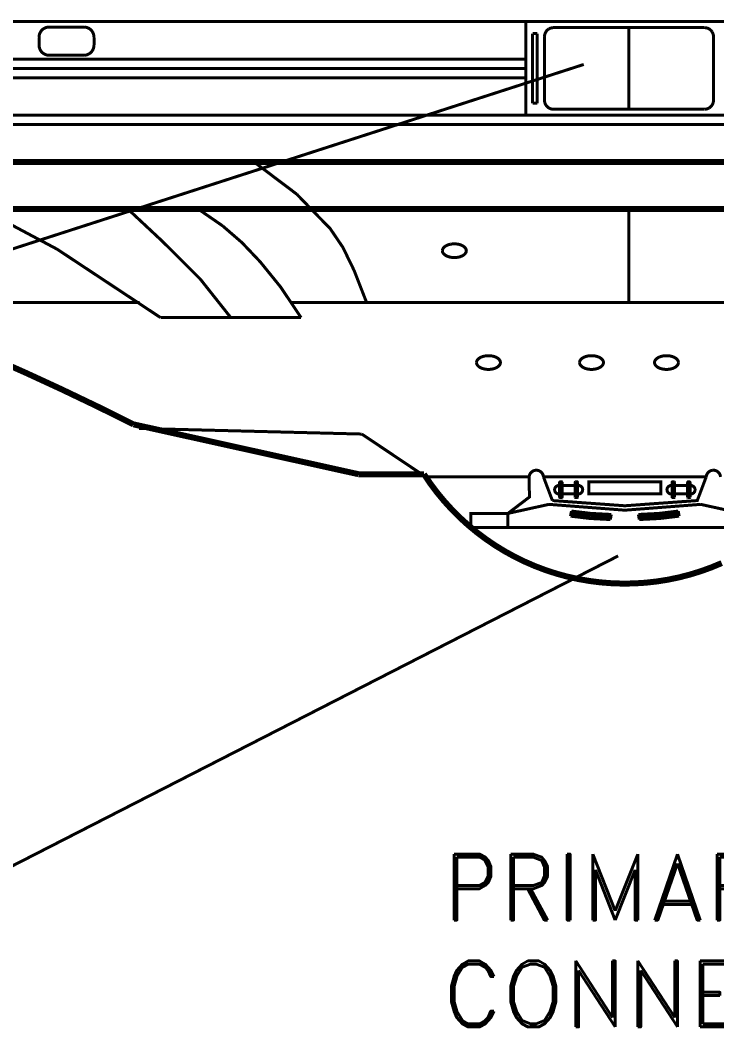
# Model space of a CAD drawing. Extents: x 0.8 to 42.3, y -0.1 to 32.5.
# Drawn here: x 20.503 to 21.994, y 7.111 to 9.266 of the extents above; entities that cross this region are included whole.
import ezdxf

# ---------------------------------------------------------------- set-up
doc = ezdxf.new("R2010")
doc.units = 0
doc.layers.add('SIDE', color=7, linetype='CONTINUOUS')
doc.styles.add('ROMANS', font='ROMAND')

msp = doc.modelspace()

# ---------------------------------------------------------------- linework, layer by layer
at = {"layer": 'SIDE'}
for points, const_width in [([(16.33826998131353, 9.262838854681512), (27.28895724131353, 9.262838854681512)], 0.006415), ([(21.58558602131353, 9.062434254681513), (21.58558602131353, 9.262838854681512)], 0.006415), ([(20.54384134131353, 9.229403874681513), (20.54417492131353, 9.233188724681511), (20.54512434131353, 9.236858104681513), (20.54668960131353, 9.240309374681512), (20.54881938131353, 9.243414234681511), (20.55143670131353, 9.246108534681511), (20.55446458131353, 9.248289634681512), (20.55785170131353, 9.249893384681512), (20.56141844131353, 9.250881294681513), (20.56511348131353, 9.251214874681512)], 0.006415), ([(20.54384134131353, 9.229403874681513), (20.54417492131353, 9.233188724681511), (20.54512434131353, 9.236858104681513), (20.54668960131353, 9.240309374681512), (20.54881938131353, 9.243414234681511), (20.55143670131353, 9.246108534681511), (20.55446458131353, 9.248289634681512), (20.55785170131353, 9.249893384681512), (20.56141844131353, 9.250881294681513), (20.56511348131353, 9.251214874681512)], 0.006415), ([(20.64019464131353, 9.251214874681512), (20.56511348131353, 9.251214874681512)], 0.006415), ([(20.56511348131353, 9.251214874681512), (20.64019464131353, 9.251214874681512)], 0.006415), ([(20.64019464131353, 9.251214874681512), (20.64388968131353, 9.250881294681513), (20.64748208131353, 9.249893384681512), (20.65084354131353, 9.248289634681512), (20.65387142131353, 9.246108534681511), (20.65648874131353, 9.243414234681511), (20.65861852131353, 9.240309374681512), (20.66018378131353, 9.236858104681513), (20.66115886131353, 9.233188724681511), (20.66149244131353, 9.229403874681513)], 0.006415), ([(20.64019464131353, 9.251214874681512), (20.64388968131353, 9.250881294681513), (20.64748208131353, 9.249893384681512), (20.65084354131353, 9.248289634681512), (20.65387142131353, 9.246108534681511), (20.65648874131353, 9.243414234681511), (20.65861852131353, 9.240309374681512), (20.66018378131353, 9.236858104681513), (20.66115886131353, 9.233188724681511), (20.66149244131353, 9.229403874681513)], 0.006415), ([(21.63498152131353, 9.247430024681512), (21.63221024131353, 9.245505524681512), (21.62984952131353, 9.243144804681513), (21.62792502131353, 9.240386354681512), (21.62648806131353, 9.237345644681511), (21.62564128131353, 9.23411248468151), (21.62533336131353, 9.230763854681513)], 0.006415), ([(21.63498152131353, 9.247430024681512), (21.63800940131353, 9.248854154681512), (21.64124256131353, 9.24972659468151), (21.64457836131353, 9.250008854681512)], 0.006415), ([(21.64457836131353, 9.250008854681512), (21.96763776131353, 9.250008854681512)], 0.006415), ([(21.80610806131353, 9.07526425468151), (21.80610806131353, 9.250008854681512)], 0.006415), ([(21.98429110131353, 9.240386354681512), (21.98239226131353, 9.243144804681513), (21.98000588131353, 9.245505524681512), (21.97728592131353, 9.247430024681512), (21.97420672131353, 9.248854154681512), (21.97099922131353, 9.24972659468151), (21.96763776131353, 9.250008854681512)], 0.006415), ([(21.98429110131353, 9.240386354681512), (21.98572806131353, 9.237345644681511), (21.98660050131353, 9.23411248468151), (21.98688276131353, 9.230763854681513)], 0.006415), ([(20.54384134131353, 9.212724874681513), (20.54384134131353, 9.229403874681513)], 0.006415), ([(20.54384134131353, 9.212724874681513), (20.54384134131353, 9.229403874681513)], 0.006415), ([(20.66149244131353, 9.212724874681513), (20.66149244131353, 9.229403874681513)], 0.006415), ([(20.66149244131353, 9.212724874681513), (20.66149244131353, 9.229403874681513)], 0.006415), ([(21.60993736131353, 9.237178854681511), (21.59967336131353, 9.237178854681511)], 0.006415), ([(21.59967336131353, 9.237178854681511), (21.59967336131353, 9.08810708468151)], 0.006415), ([(21.60993736131353, 9.08810708468151), (21.60993736131353, 9.237178854681511)], 0.006415), ([(21.62533336131353, 9.230763854681513), (21.62533336131353, 9.094522084681511)], 0.006415), ([(21.98688276131353, 9.094522084681511), (21.98688276131353, 9.230763854681513)], 0.006415), ([(20.56511348131353, 9.190913874681513), (20.56141844131353, 9.191247454681513), (20.55785170131353, 9.192222534681513), (20.55446458131353, 9.193826284681512), (20.55143670131353, 9.196007384681511), (20.54881938131353, 9.198701684681513), (20.54668960131353, 9.201819374681511), (20.54512434131353, 9.205257814681511), (20.54417492131353, 9.20894002468151), (20.54384134131353, 9.212724874681513)], 0.006415), ([(20.56511348131353, 9.190913874681513), (20.56141844131353, 9.191247454681513), (20.55785170131353, 9.192222534681513), (20.55446458131353, 9.193826284681512), (20.55143670131353, 9.196007384681511), (20.54881938131353, 9.198701684681513), (20.54668960131353, 9.201819374681511), (20.54512434131353, 9.205257814681511), (20.54417492131353, 9.20894002468151), (20.54384134131353, 9.212724874681513)], 0.006415), ([(20.66149244131353, 9.212724874681513), (20.66115886131353, 9.20894002468151), (20.66018378131353, 9.205257814681511), (20.65861852131353, 9.201819374681511), (20.65648874131353, 9.198701684681513), (20.65387142131353, 9.196007384681511), (20.65084354131353, 9.193826284681512), (20.64748208131353, 9.192222534681513), (20.64388968131353, 9.191247454681513), (20.64019464131353, 9.190913874681513)], 0.006415), ([(20.66149244131353, 9.212724874681513), (20.66115886131353, 9.20894002468151), (20.66018378131353, 9.205257814681511), (20.65861852131353, 9.201819374681511), (20.65648874131353, 9.198701684681513), (20.65387142131353, 9.196007384681511), (20.65084354131353, 9.193826284681512), (20.64748208131353, 9.192222534681513), (20.64388968131353, 9.191247454681513), (20.64019464131353, 9.190913874681513)], 0.006415), ([(16.35833610131353, 9.18265135468151), (21.58558602131353, 9.18265135468151)], 0.006415), ([(20.56511348131353, 9.190913874681513), (20.64019464131353, 9.190913874681513)], 0.006415), ([(20.64019464131353, 9.190913874681513), (20.56511348131353, 9.190913874681513)], 0.006415), ([(21.58558602131353, 9.162636554681512), (16.36333980131353, 9.162636554681512)], 0.006415), ([(21.70926722131353, 9.171181334681512), (18.83252462131353, 8.24177613468151)], 0.006415), ([(21.58558602131353, 9.142621754681512), (16.36834350131353, 9.142621754681512)], 0.006415), ([(21.64457836131353, 9.07526425468151), (21.64124256131353, 9.07555934468151), (21.63800940131353, 9.076431784681512), (21.63498152131353, 9.077843084681511), (21.63221024131353, 9.079767584681512), (21.62984952131353, 9.082141134681512), (21.62792502131353, 9.084886754681513), (21.62648806131353, 9.087927464681512), (21.62564128131353, 9.091173454681513), (21.62533336131353, 9.094509254681512)], 0.006415), ([(21.97728592131353, 9.077843084681511), (21.98000588131353, 9.079767584681512), (21.98239226131353, 9.082141134681512), (21.98429110131353, 9.084886754681513), (21.98572806131353, 9.087927464681512), (21.98660050131353, 9.091173454681513), (21.98688276131353, 9.094522084681511)], 0.006415), ([(21.59967336131353, 9.08810708468151), (21.60993736131353, 9.08810708468151)], 0.006415), ([(21.96763776131353, 9.07526425468151), (21.64457836131353, 9.07526425468151)], 0.006415), ([(21.97728592131353, 9.077843084681511), (21.97420672131353, 9.076431784681512), (21.97099922131353, 9.07555934468151), (21.96763776131353, 9.07526425468151)], 0.006415), ([(16.38958998131353, 9.062434254681513), (27.29693750131353, 9.062434254681513)], 0.006415), ([(27.30004236131353, 9.04241945468151), (16.40095736131353, 9.04241945468151)], 0.006415), ([(24.56935648131353, 8.962231954681512), (19.04288530131353, 8.962231954681512)], 0.01283), ([(21.09512078131353, 8.893681264681511), (21.00423306131353, 8.962231954681512)], 0.006415), ([(20.38854702131353, 8.879273174681511), (20.58269058131353, 8.775683754681513), (20.80377714131353, 8.62942175468151)], 0.006415), ([(21.09512078131353, 8.893681264681511), (21.13491944131353, 8.852509794681513), (21.16648124131353, 8.820268004681513), (21.19391178131353, 8.779789354681512), (21.21792954131353, 8.730406684681512), (21.24479556131353, 8.661496754681512)], 0.006415), ([(24.09698154131353, 8.862042484681512), (19.51523458131353, 8.862042484681512)], 0.01283), ([(19.54551338131353, 8.854241844681512), (19.62829254131353, 8.832084434681512), (19.71078944131353, 8.808759494681514), (19.79290144131353, 8.784254194681512), (19.87467986131353, 8.758581364681511), (19.95607338131353, 8.731753834681513), (20.03708200131353, 8.703771604681513), (20.11768006131353, 8.674634674681512), (20.19786756131353, 8.644355874681512), (20.27761884131353, 8.612935204681513), (20.35690824131353, 8.580385494681511), (20.43571010131353, 8.546706744681511), (20.51405008131353, 8.511911784681512), (20.59187686131353, 8.476013444681513), (20.66916478131353, 8.438998894681513), (20.74593950131353, 8.400893794681512)], 0.01283), ([(20.80906310131353, 8.791464654681512), (20.73359704131353, 8.862042484681512)], 0.006415), ([(20.88396464131353, 8.862042484681512), (20.93664462131353, 8.825759244681514)], 0.006415), ([(21.80610806131353, 8.661496754681512), (21.80610806131353, 8.862042484681512)], 0.006415), ([(20.93664462131353, 8.825759244681514), (20.97782892131353, 8.790091844681513), (21.01693476131353, 8.748920374681513), (21.06083902131353, 8.694726454681511), (21.10446102131353, 8.62942175468151)], 0.006415), ([(20.80906310131353, 8.791464654681512), (20.88932758131353, 8.711200174681512), (20.95411908131353, 8.62942175468151)], 0.006415), ([(21.42449254131353, 8.786563594681512), (21.42975284131353, 8.787205094681513), (21.43511578131353, 8.787205094681513), (21.44035042131353, 8.786563594681512), (21.44525148131353, 8.785319084681513), (21.44958802131353, 8.783510054681512), (21.45318042131353, 8.781226314681511), (21.45584906131352, 8.778557674681512), (21.45751696131353, 8.775632434681512), (21.45808148131353, 8.772566064681511), (21.45751696131353, 8.769512524681513), (21.45584906131352, 8.766587284681512), (21.45318042131353, 8.763918644681512), (21.44958802131353, 8.761634904681511), (21.44525148131353, 8.759825874681512), (21.44035042131353, 8.758568534681512), (21.43511578131353, 8.75793986468151), (21.42975284131353, 8.75793986468151), (21.42449254131353, 8.758568534681512), (21.41959148131353, 8.759825874681512), (21.41525494131353, 8.761634904681511), (21.41166254131353, 8.763918644681512), (21.40896824131353, 8.766587284681512), (21.40732600131353, 8.769512524681513), (21.40676148131353, 8.772566064681511)], 0.006415), ([(21.42449254131353, 8.786563594681512), (21.41959148131353, 8.785319084681513), (21.41525494131353, 8.783510054681512), (21.41166254131353, 8.781226314681511), (21.40896824131353, 8.778557674681512), (21.40732600131353, 8.775632434681512), (21.40676148131353, 8.772566064681511)], 0.006415), ([(20.75884648131353, 8.661496754681512), (20.15293690131353, 8.661496754681512)], 0.006415), ([(21.08393302131353, 8.661496754681512), (23.45927922131353, 8.661496754681512)], 0.006415), ([(21.10446102131353, 8.62942175468151), (20.80377714131353, 8.62942175468151)], 0.006415), ([(21.49746958131353, 8.547207114681513), (21.50272988131353, 8.547835784681512), (21.50809282131353, 8.547835784681512), (21.51332746131353, 8.547207114681513), (21.51822852131353, 8.545949774681512), (21.52256506131353, 8.544140744681513), (21.52615746131353, 8.54185700468151), (21.52885176131353, 8.539188364681511), (21.53049400131353, 8.536263124681511), (21.53108418131353, 8.533209584681511), (21.53049400131353, 8.530143214681512), (21.52885176131353, 8.527217974681513), (21.52615746131353, 8.524549334681511), (21.52256506131353, 8.522265594681512), (21.51822852131353, 8.520456564681512), (21.51332746131353, 8.519212054681512), (21.50809282131353, 8.518570554681512), (21.50272988131353, 8.518570554681512), (21.49746958131353, 8.519212054681512), (21.49256852131353, 8.520456564681512), (21.48823198131353, 8.522265594681512), (21.48463958131353, 8.524549334681511), (21.48194528131353, 8.527217974681513), (21.48030304131353, 8.530143214681512), (21.47973852131353, 8.533196754681512)], 0.006415), ([(21.49746958131353, 8.547207114681513), (21.49256852131353, 8.545949774681512), (21.48823198131353, 8.544140744681513), (21.48463958131353, 8.54185700468151), (21.48194528131353, 8.539188364681511), (21.48030304131353, 8.536263124681511), (21.47973852131353, 8.533209584681511)], 0.006415), ([(21.70026056131353, 8.533209584681511), (21.70082508131353, 8.536263124681511), (21.70249298131353, 8.539188364681511), (21.70516162131353, 8.54185700468151), (21.70875402131353, 8.544140744681513), (21.71309056131353, 8.545949774681512), (21.71799162131353, 8.547207114681513), (21.72325192131353, 8.547835784681512), (21.72861486131353, 8.547835784681512), (21.73384950131353, 8.547207114681513), (21.73875056131353, 8.545949774681512), (21.74308710131353, 8.544140744681513), (21.74670516131353, 8.54185700468151), (21.74937380131353, 8.539188364681511), (21.75101604131353, 8.536263124681511), (21.75158056131353, 8.533209584681511), (21.75101604131353, 8.530143214681512), (21.74937380131353, 8.527217974681513), (21.74670516131353, 8.524549334681511), (21.74308710131353, 8.522265594681512), (21.73875056131353, 8.520456564681512), (21.73384950131353, 8.519212054681512), (21.72861486131353, 8.518570554681512), (21.72325192131353, 8.518570554681512), (21.71799162131353, 8.519212054681512), (21.71309056131353, 8.520456564681512), (21.70875402131353, 8.522265594681512), (21.70516162131353, 8.524549334681511), (21.70249298131353, 8.527217974681513), (21.70082508131353, 8.530143214681512), (21.70026056131353, 8.533196754681512)], 0.006415), ([(21.91195556131353, 8.533209584681511), (21.91139104131353, 8.536263124681511), (21.90974880131353, 8.539188364681511), (21.90708016131353, 8.54185700468151), (21.90346210131353, 8.544140744681513), (21.89912556131353, 8.545949774681512), (21.89422450131353, 8.547207114681513), (21.88898986131353, 8.547835784681512), (21.88362692131353, 8.547835784681512), (21.87836662131353, 8.547207114681513), (21.87346556131353, 8.545949774681512), (21.86912902131353, 8.544140744681513), (21.86553662131353, 8.54185700468151), (21.86286798131353, 8.539188364681511), (21.86120008131353, 8.536263124681511), (21.86063556131353, 8.533209584681511), (21.86120008131353, 8.530143214681512), (21.86286798131353, 8.527217974681513), (21.86553662131353, 8.524549334681511), (21.86912902131353, 8.522265594681512), (21.87346556131353, 8.520456564681512), (21.87836662131353, 8.519212054681512), (21.88362692131353, 8.518570554681512), (21.88898986131353, 8.518570554681512), (21.89422450131353, 8.519212054681512), (21.89912556131353, 8.520456564681512), (21.90346210131353, 8.522265594681512), (21.90708016131353, 8.524549334681511), (21.90974880131353, 8.527217974681513), (21.91139104131353, 8.530143214681512), (21.91195556131353, 8.533196754681512)], 0.006415), ([(20.74596516131353, 8.400919454681512), (21.22709016131353, 8.294314984681511)], 0.01283), ([(21.23440326131353, 8.380173344681513), (20.75766612131353, 8.392246374681513)], 0.006415), ([(21.37132502131353, 8.288387524681513), (21.23440326131353, 8.380173344681513)], 0.006415), ([(21.36745036131353, 8.294314984681511), (21.22709016131353, 8.294314984681511)], 0.01283), ([(22.00453684131353, 8.103994764681511), (21.98226396131353, 8.094731504681512), (21.95958052131353, 8.086533134681511), (21.93651218131353, 8.079425314681512), (21.91316158131353, 8.073395214681511), (21.88952872131353, 8.068481324681512), (21.86571624131353, 8.064696474681512), (21.84172414131353, 8.062027834681512), (21.81765506131353, 8.060488234681511), (21.79353466131353, 8.06010333468151), (21.76941426131353, 8.060847474681513), (21.74537084131353, 8.062720654681511), (21.72143006131353, 8.065735704681511), (21.69764324131353, 8.069866964681513), (21.67411302131353, 8.07512726468151), (21.65083940131353, 8.081478114681511), (21.62789936131353, 8.088932344681513), (21.60531856131353, 8.097451464681512), (21.58319964131353, 8.107035474681512), (21.56151694131353, 8.117645884681512), (21.54037310131353, 8.129257034681512), (21.51979378131353, 8.141868924681512), (21.49985596131353, 8.15543023468151), (21.48055964131353, 8.169915304681512), (21.46195614131353, 8.185298474681513), (21.44412244131353, 8.201541254681512), (21.42708420131353, 8.218605154681512), (21.41084142131353, 8.236451684681512), (21.39547108131353, 8.255055184681511), (21.38099884131353, 8.27435150468151), (21.36745036131353, 8.294314984681511)], 0.01283), ([(21.59243724131353, 8.288387524681513), (21.59325836131353, 8.292518784681512), (21.59515720131353, 8.296265144681513), (21.59805678131353, 8.299357174681512), (21.60162352131353, 8.301551104681511), (21.60567780131353, 8.302692974681513), (21.60991170131353, 8.302692974681513), (21.61396598131353, 8.301551104681511), (21.61753272131353, 8.299357174681512), (21.62040664131353, 8.296265144681513), (21.62233114131353, 8.292518784681512), (21.62315226131353, 8.288387524681513)], 0.006415), ([(21.98454770131353, 8.302692974681513), (21.98049342131353, 8.301551104681511), (21.97687536131353, 8.299357174681512), (21.97402710131353, 8.296265144681513), (21.97210260131353, 8.292518784681512), (21.97128148131353, 8.288387524681513)], 0.006415), ([(21.98454770131353, 8.302692974681513), (21.98875594131353, 8.302692974681513), (21.99281022131353, 8.301551104681511), (21.99640262131353, 8.299357174681512), (21.99925088131353, 8.296265144681513), (22.00117538131353, 8.292518784681512), (22.00199650131353, 8.288387524681513)], 0.006415), ([(21.59243724131353, 8.288387524681513), (21.37132502131353, 8.288387524681513)], 0.006415), ([(21.59243724131353, 8.288387524681513), (21.59307874131353, 8.245355704681511), (21.54712168131353, 8.210368294681512)], 0.006415), ([(21.64224330131353, 8.23785015468151), (21.62315226131353, 8.288387524681513)], 0.006415), ([(21.97128148131353, 8.288387524681513), (21.62315226131353, 8.288387524681513)], 0.006415), ([(21.64224330131353, 8.23785015468151), (21.79722970131353, 8.226675224681513), (21.95221610131353, 8.23785015468151), (21.97128148131353, 8.288387524681513)], 0.006415), ([(21.65822948131353, 8.27764881468151), (21.65810118131353, 8.277559004681512), (21.65797288131353, 8.277443534681511), (21.65787024131353, 8.277302404681512), (21.65781892131353, 8.277148444681513), (21.65776760131353, 8.276981654681512), (21.65776760131353, 8.276814864681512)], 0.006415), ([(21.65776760131353, 8.276814864681512), (21.65776760131353, 8.245214574681512)], 0.006415), ([(21.65822948131353, 8.27764881468151), (21.65838344131353, 8.27772579468151), (21.65853740131353, 8.277764284681512), (21.65871702131353, 8.277777114681513)], 0.006415), ([(21.66192452131353, 8.277777114681513), (21.65871702131353, 8.277777114681513)], 0.006415), ([(21.66274564131353, 8.277302404681512), (21.66264300131353, 8.277443534681511), (21.66254036131353, 8.277559004681512), (21.66238640131353, 8.27764881468151), (21.66225810131353, 8.27772579468151), (21.66207848131353, 8.277764284681512), (21.66192452131353, 8.277777114681513)], 0.006415), ([(21.66274564131353, 8.277302404681512), (21.66282262131353, 8.277148444681513), (21.66287394131353, 8.276981654681512), (21.66287394131353, 8.276814864681512)], 0.006415), ([(21.66287394131353, 8.245214574681512), (21.66287394131353, 8.276814864681512)], 0.006415), ([(21.69158748131353, 8.27764881468151), (21.69145918131353, 8.277559004681512), (21.69133088131353, 8.277443534681511), (21.69122824131353, 8.277302404681512), (21.69117692131353, 8.277148444681513), (21.69112560131353, 8.276981654681512), (21.69112560131353, 8.276814864681512)], 0.006415), ([(21.69112560131353, 8.276814864681512), (21.69112560131353, 8.245214574681512)], 0.006415), ([(21.69158748131353, 8.27764881468151), (21.69174144131353, 8.27772579468151), (21.69189540131353, 8.277764284681512), (21.69207502131353, 8.277777114681513)], 0.006415), ([(21.69207502131353, 8.277777114681513), (21.69528252131353, 8.277777114681513)], 0.006415), ([(21.69610364131353, 8.277302404681512), (21.69600100131353, 8.277443534681511), (21.69589836131353, 8.277559004681512), (21.69574440131353, 8.27764881468151), (21.69561610131353, 8.27772579468151), (21.69543648131353, 8.277764284681512), (21.69528252131353, 8.277777114681513)], 0.006415), ([(21.69610364131353, 8.277302404681512), (21.69618062131353, 8.277148444681513), (21.69623194131353, 8.276981654681512), (21.69625760131353, 8.276814864681512)], 0.006415), ([(21.69625760131353, 8.245214574681512), (21.69625760131353, 8.276814864681512)], 0.006415), ([(21.72024970131353, 8.27784126468151), (21.72024970131353, 8.25218126468151), (21.87420970131353, 8.25218126468151), (21.87420970131353, 8.27784126468151), (21.72024970131353, 8.27784126468151)], 0.006415), ([(21.72024970131353, 8.27784126468151), (21.87420970131353, 8.27784126468151)], 0.006415), ([(21.87420970131353, 8.25218126468151), (21.87420970131353, 8.27784126468151)], 0.006415), ([(21.89833010131353, 8.277302404681512), (21.89825312131353, 8.277148444681513), (21.89820180131353, 8.276981654681512), (21.89820180131353, 8.276814864681512)], 0.006415), ([(21.89820180131353, 8.245214574681512), (21.89820180131353, 8.276814864681512)], 0.006415), ([(21.89833010131353, 8.277302404681512), (21.89840708131353, 8.277443534681511), (21.89853538131353, 8.277559004681512), (21.89866368131353, 8.27764881468151), (21.89881764131353, 8.27772579468151), (21.89899726131353, 8.277764284681512), (21.89915122131353, 8.277777114681513)], 0.006415), ([(21.90238438131353, 8.277777114681513), (21.89915122131353, 8.277777114681513)], 0.006415), ([(21.90284626131353, 8.27764881468151), (21.90269230131353, 8.27772579468151), (21.90253834131353, 8.277764284681512), (21.90238438131353, 8.277777114681513)], 0.006415), ([(21.90284626131353, 8.27764881468151), (21.90297456131353, 8.277559004681512), (21.90310286131353, 8.277443534681511), (21.90320550131353, 8.277302404681512), (21.90328248131353, 8.277148444681513), (21.90330814131353, 8.276981654681512), (21.90333380131353, 8.276814864681512)], 0.006415), ([(21.90333380131353, 8.276814864681512), (21.90333380131353, 8.245214574681512)], 0.006415), ([(21.93168810131353, 8.277302404681512), (21.93161112131353, 8.277148444681513), (21.93155980131353, 8.276981654681512), (21.93153414131353, 8.276814864681512)], 0.006415), ([(21.93153414131353, 8.245214574681512), (21.93153414131353, 8.276814864681512)], 0.006415), ([(21.93168810131353, 8.277302404681512), (21.93176508131353, 8.277443534681511), (21.93189338131353, 8.277559004681512), (21.93202168131353, 8.27764881468151), (21.93217564131353, 8.27772579468151), (21.93235526131353, 8.277764284681512), (21.93250922131353, 8.277777114681513)], 0.006415), ([(21.93250922131353, 8.277777114681513), (21.93571672131353, 8.277777114681513)], 0.006415), ([(21.93620426131353, 8.27764881468151), (21.93605030131353, 8.27772579468151), (21.93589634131353, 8.277764284681512), (21.93571672131353, 8.277777114681513)], 0.006415), ([(21.93620426131353, 8.27764881468151), (21.93633256131353, 8.277559004681512), (21.93646086131353, 8.277443534681511), (21.93656350131353, 8.277302404681512), (21.93664048131353, 8.277148444681513), (21.93666614131353, 8.276981654681512), (21.93669180131353, 8.276814864681512)], 0.006415), ([(21.93669180131353, 8.276814864681512), (21.93669180131353, 8.245214574681512)], 0.006415), ([(21.95221610131353, 8.23785015468151), (21.97128148131353, 8.288387524681513)], 0.006415), ([(21.65599706131353, 8.270079114681511), (21.65363634131353, 8.269771194681512), (21.65145524131353, 8.268873094681513), (21.64958206131353, 8.267423304681511), (21.64814510131353, 8.265550124681512), (21.64722134131353, 8.263369024681513), (21.64693908131353, 8.261021134681512), (21.64722134131353, 8.258673244681512), (21.64814510131353, 8.256479314681512), (21.64958206131353, 8.254606134681511), (21.65145524131353, 8.253169174681512), (21.65363634131353, 8.252258244681514), (21.65599706131353, 8.251950324681513)], 0.006415), ([(21.65599706131353, 8.270079114681511), (21.65776760131353, 8.270079114681511)], 0.006415), ([(21.65776760131353, 8.251950324681513), (21.65599706131353, 8.251950324681513)], 0.006415), ([(21.66287394131353, 8.270079114681511), (21.69112560131353, 8.270079114681511)], 0.006415), ([(21.69112560131353, 8.251950324681513), (21.66287394131353, 8.251950324681513)], 0.006415), ([(21.69625760131353, 8.270079114681511), (21.69800248131353, 8.270079114681511)], 0.006415), ([(21.69800248131353, 8.251950324681513), (21.69625760131353, 8.251950324681513)], 0.006415), ([(21.69800248131353, 8.270079114681511), (21.70036320131353, 8.269771194681512), (21.70254430131353, 8.268873094681513), (21.70441748131353, 8.267423304681511), (21.70585444131353, 8.265550124681512), (21.70675254131353, 8.263369024681513), (21.70706046131353, 8.261021134681512), (21.70675254131353, 8.258673244681512), (21.70585444131353, 8.256479314681512), (21.70441748131353, 8.254606134681511), (21.70254430131353, 8.253169174681512), (21.70036320131353, 8.252258244681514), (21.69800248131353, 8.251950324681513)], 0.006415), ([(21.87420970131353, 8.25218126468151), (21.72024970131353, 8.25218126468151)], 0.006415), ([(21.89643126131353, 8.270079114681511), (21.89409620131353, 8.269771194681512), (21.89188944131353, 8.268873094681513), (21.89001626131353, 8.267423304681511), (21.88857930131353, 8.265550124681512), (21.88768120131353, 8.263369024681513), (21.88734762131353, 8.261021134681512), (21.88768120131353, 8.258673244681512), (21.88857930131353, 8.256479314681512), (21.89001626131353, 8.254606134681511), (21.89188944131353, 8.253169174681512), (21.89409620131353, 8.252258244681514), (21.89643126131353, 8.251950324681513)], 0.006415), ([(21.89820180131353, 8.270079114681511), (21.89643126131353, 8.270079114681511)], 0.006415), ([(21.89643126131353, 8.251950324681513), (21.89820180131353, 8.251950324681513)], 0.006415), ([(21.93153414131353, 8.270079114681511), (21.90333380131353, 8.270079114681511)], 0.006415), ([(21.90333380131353, 8.251950324681513), (21.93153414131353, 8.251950324681513)], 0.006415), ([(21.93846234131353, 8.270079114681511), (21.93669180131353, 8.270079114681511)], 0.006415), ([(21.93669180131353, 8.251950324681513), (21.93846234131353, 8.251950324681513)], 0.006415), ([(21.93846234131353, 8.270079114681511), (21.94079740131353, 8.269771194681512), (21.94297850131353, 8.268873094681513), (21.94485168131353, 8.267423304681511), (21.94631430131353, 8.265550124681512), (21.94721240131353, 8.263369024681513), (21.94752032131353, 8.261021134681512), (21.94721240131353, 8.258673244681512), (21.94631430131353, 8.256479314681512), (21.94485168131353, 8.254606134681511), (21.94297850131353, 8.253169174681512), (21.94079740131353, 8.252258244681514), (21.93846234131353, 8.251950324681513)], 0.006415), ([(21.63500718131353, 8.229715934681511), (21.54712168131353, 8.210368294681512)], 0.006415), ([(21.63500718131353, 8.229715934681511), (21.79722970131353, 8.217232344681513), (21.95942656131353, 8.229715934681511)], 0.006415), ([(21.65871702131353, 8.244252324681511), (21.65853740131353, 8.244265154681512), (21.65838344131353, 8.244316474681511), (21.65822948131353, 8.244380624681511), (21.65810118131353, 8.244483264681511), (21.65797288131353, 8.24459873468151), (21.65787024131353, 8.244739864681511), (21.65781892131353, 8.244893824681512), (21.65776760131353, 8.245047784681512), (21.65776760131353, 8.245214574681512)], 0.006415), ([(21.65871702131353, 8.244252324681511), (21.66192452131353, 8.244252324681511)], 0.006415), ([(21.66238640131353, 8.244380624681511), (21.66225810131353, 8.244316474681511), (21.66207848131353, 8.244265154681512), (21.66192452131353, 8.244252324681511)], 0.006415), ([(21.66238640131353, 8.244380624681511), (21.66254036131353, 8.244483264681511), (21.66264300131353, 8.24459873468151), (21.66274564131353, 8.244739864681511), (21.66282262131353, 8.244893824681512), (21.66287394131353, 8.245047784681512), (21.66287394131353, 8.245214574681512)], 0.006415), ([(21.69122824131353, 8.244739864681511), (21.69117692131353, 8.244893824681512), (21.69112560131353, 8.245047784681512), (21.69112560131353, 8.245214574681512)], 0.006415), ([(21.69122824131353, 8.244739864681511), (21.69133088131353, 8.24459873468151), (21.69145918131353, 8.244483264681511), (21.69158748131353, 8.244380624681511), (21.69174144131353, 8.244316474681511), (21.69189540131353, 8.244265154681512), (21.69207502131353, 8.244252324681511)], 0.006415), ([(21.69528252131353, 8.244252324681511), (21.69207502131353, 8.244252324681511)], 0.006415), ([(21.69574440131353, 8.244380624681511), (21.69561610131353, 8.244316474681511), (21.69543648131353, 8.244265154681512), (21.69528252131353, 8.244252324681511)], 0.006415), ([(21.69574440131353, 8.244380624681511), (21.69589836131353, 8.244483264681511), (21.69600100131353, 8.24459873468151), (21.69610364131353, 8.244739864681511), (21.69618062131353, 8.244893824681512), (21.69623194131353, 8.245047784681512), (21.69625760131353, 8.245214574681512)], 0.006415), ([(21.95221610131353, 8.23785015468151), (21.79722970131353, 8.226675224681513)], 0.006415), ([(21.89866368131353, 8.244380624681511), (21.89853538131353, 8.244483264681511), (21.89840708131353, 8.24459873468151), (21.89833010131353, 8.244739864681511), (21.89825312131353, 8.244893824681512), (21.89820180131353, 8.245047784681512), (21.89820180131353, 8.245214574681512)], 0.006415), ([(21.89866368131353, 8.244380624681511), (21.89881764131353, 8.244316474681511), (21.89899726131353, 8.244265154681512), (21.89915122131353, 8.244252324681511)], 0.006415), ([(21.89915122131353, 8.244252324681511), (21.90238438131353, 8.244252324681511)], 0.006415), ([(21.90320550131353, 8.244739864681511), (21.90310286131353, 8.24459873468151), (21.90297456131353, 8.244483264681511), (21.90284626131353, 8.244380624681511), (21.90269230131353, 8.244316474681511), (21.90253834131353, 8.244265154681512), (21.90238438131353, 8.244252324681511)], 0.006415), ([(21.90320550131353, 8.244739864681511), (21.90328248131353, 8.244893824681512), (21.90330814131353, 8.245047784681512), (21.90333380131353, 8.245214574681512)], 0.006415), ([(21.93202168131353, 8.244380624681511), (21.93189338131353, 8.244483264681511), (21.93176508131353, 8.24459873468151), (21.93168810131353, 8.244739864681511), (21.93161112131353, 8.244893824681512), (21.93155980131353, 8.245047784681512), (21.93153414131353, 8.245214574681512)], 0.006415), ([(21.93202168131353, 8.244380624681511), (21.93217564131353, 8.244316474681511), (21.93235526131353, 8.244265154681512), (21.93250922131353, 8.244252324681511)], 0.006415), ([(21.93571672131353, 8.244252324681511), (21.93250922131353, 8.244252324681511)], 0.006415), ([(21.93571672131353, 8.244252324681511), (21.93589634131353, 8.244265154681512), (21.93605030131353, 8.244316474681511), (21.93620426131353, 8.244380624681511), (21.93633256131353, 8.244483264681511), (21.93646086131353, 8.24459873468151), (21.93656350131353, 8.244739864681511), (21.93664048131353, 8.244893824681512), (21.93666614131353, 8.245047784681512), (21.93669180131353, 8.245214574681512)], 0.006415), ([(21.95942656131353, 8.229715934681511), (22.04731206131353, 8.210368294681512)], 0.006415), ([(21.54712168131353, 8.210368294681512), (21.46757568131353, 8.210368294681512), (21.46757568131353, 8.180500054681511)], 0.006415), ([(21.54712168131353, 8.210368294681512), (21.54712168131353, 8.180500054681511)], 0.006415), ([(21.68106688131353, 8.204453664681512), (21.68294006131353, 8.21533350468151)], 0.006415), ([(21.72384210131353, 8.204902714681513), (21.68201630131353, 8.209893584681513)], 0.006415), ([(21.72479152131353, 8.210342634681512), (21.68294006131353, 8.21533350468151)], 0.006415), ([(21.72479152131353, 8.210342634681512), (21.76815692131353, 8.208084554681513)], 0.006415), ([(21.76815692131353, 8.208084554681513), (21.76628374131353, 8.197204714681511)], 0.006415), ([(21.82630248131353, 8.208084554681513), (21.87020674131353, 8.210342634681512)], 0.006415), ([(21.82630248131353, 8.208084554681513), (21.82817566131353, 8.197204714681511)], 0.006415), ([(21.82722624131353, 8.202644634681512), (21.87115616131353, 8.204902714681513), (21.91244310131353, 8.209893584681513)], 0.006415), ([(21.87023240131353, 8.210342634681512), (21.91149368131353, 8.21533350468151)], 0.006415), ([(21.91336686131353, 8.204453664681512), (21.91149368131353, 8.21533350468151)], 0.006415), ([(21.68106688131353, 8.204453664681512), (21.72291834131353, 8.199475624681511)], 0.006415), ([(21.72291834131353, 8.199475624681511), (21.76628374131353, 8.197204714681511)], 0.006415), ([(21.72384210131353, 8.204902714681513), (21.76720750131353, 8.202644634681512)], 0.006415), ([(21.91336686131353, 8.204453664681512), (21.87207992131353, 8.199475624681511), (21.82817566131353, 8.197204714681511)], 0.006415), ([(22.12685806131353, 8.180500054681511), (21.46757568131353, 8.180500054681511)], 0.006415), ([(21.54712168131353, 8.180500054681511), (21.46757568131353, 8.180500054681511)], 0.006415), ([(21.78296274131353, 8.119326614681512), (19.84383654131353, 7.126810644681512)], 0.006415)]:
    msp.add_lwpolyline(points, dxfattribs=dict(at, const_width=const_width))

# ---------------------------------------------------------------- texts
at = {"layer": 'SIDE', "style": 'ROMANS'}
for s, p in [('PRIMARY SECONDARY', (21.40786148015737, 7.339930911682921)), ('CONNECTION LINE', (21.40786148015737, 7.11143472120673))]:
    msp.add_text(s, height=0.14113, dxfattribs=at).set_placement(p)

doc.saveas('drawing.dxf')
